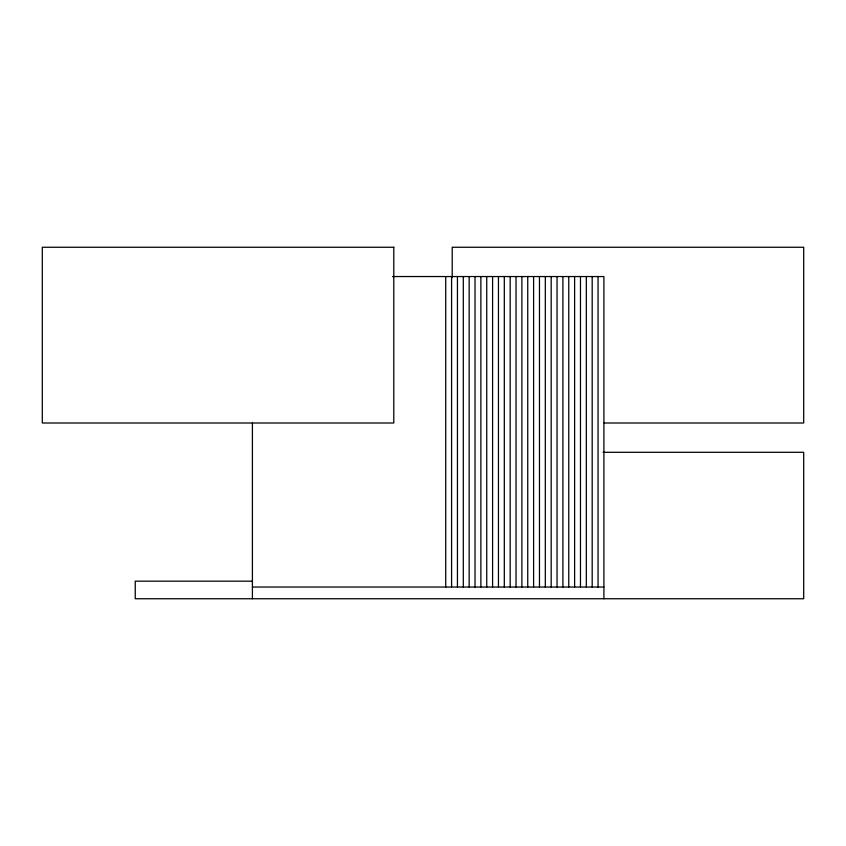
<?xml version="1.0" encoding="UTF-8"?>
<svg xmlns="http://www.w3.org/2000/svg" width="846" height="846" viewBox="0 0 846 846"><rect width="100%" height="100%" fill="white"/><g stroke="black" fill="none" stroke-linecap="round" stroke-linejoin="round"><path stroke-width="1.27" d="M392.481 276.547L603.907 276.547L603.907 598.746M604.171 423L803.7 423L803.7 247.254L452.208 247.254L452.208 277.647M603.145 452.293L803.7 452.293L803.7 598.746L135.244 598.746L135.244 581.17L252.404 581.17M252.404 587.029L603.907 587.029M598.048 276.547L598.048 587.029M592.189 276.547L592.189 587.029M586.331 276.547L586.331 587.029M580.472 276.547L580.472 587.029M574.614 276.547L574.614 587.029M568.755 276.547L568.755 587.029M562.897 276.547L562.897 587.029M557.038 276.547L557.038 587.029M551.18 276.547L551.18 587.029M545.321 276.547L545.321 587.029M539.462 276.547L539.462 587.029M533.604 276.547L533.604 587.029M527.745 276.547L527.745 587.029M521.887 276.547L521.887 587.029M516.028 276.547L516.028 587.029M510.17 276.547L510.17 587.029M504.311 276.547L504.311 587.029M498.453 276.547L498.453 587.029M492.594 276.547L492.594 587.029M486.736 276.547L486.736 587.029M480.877 276.547L480.877 587.029M475.018 276.547L475.018 587.029M469.16 276.547L469.16 587.029M463.301 276.547L463.301 587.029M457.443 276.547L457.443 587.029M451.584 276.547L451.584 587.029M445.726 276.547L445.726 587.029M252.404 423.116L252.404 598.746M393.792 247.254L42.3 247.254L42.3 423L393.792 423L393.792 247.254"/></g></svg>
